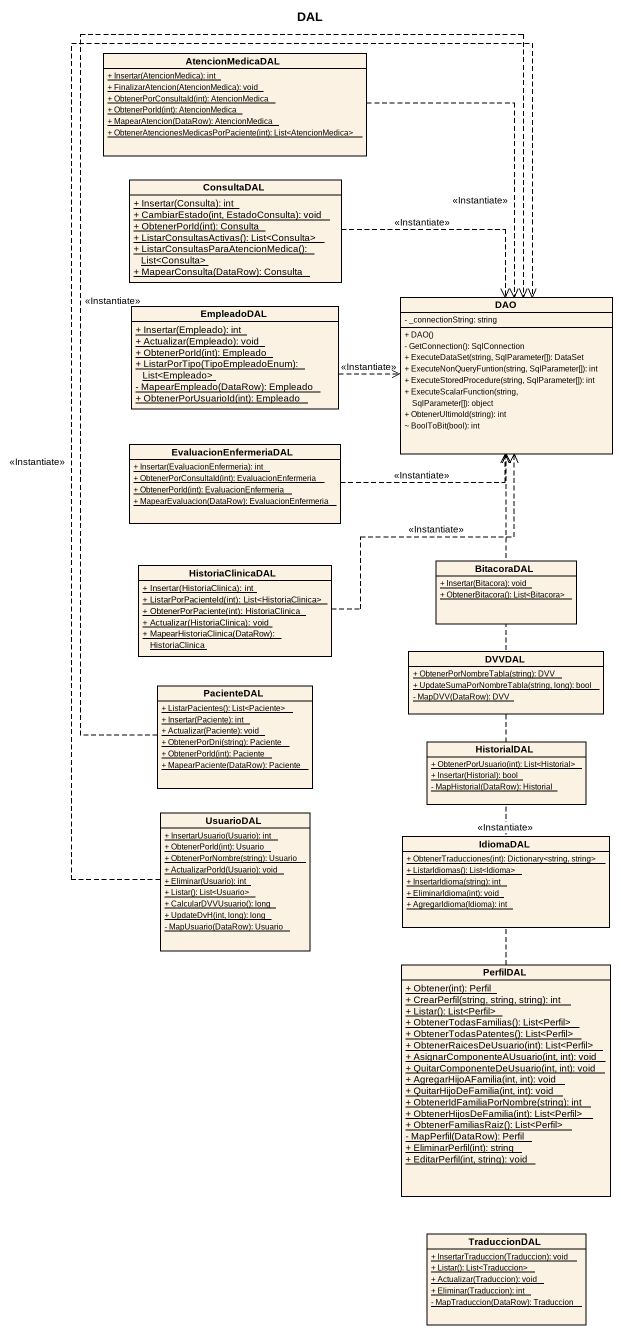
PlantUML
@startuml
title DAL
hide circle
hide empty members
skinparam classAttributeIconSize 0
class AtencionMedicaDAL {
  {static} + Insertar(AtencionMedica): int
  {static} + FinalizarAtencion(AtencionMedica): void
  {static} + ObtenerPorConsultaId(int): AtencionMedica
  {static} + ObtenerPorId(int): AtencionMedica
  {static} + MapearAtencion(DataRow): AtencionMedica
  {static} + ObtenerAtencionesMedicasPorPaciente(int): List<AtencionMedica>
}
class ConsultaDAL {
  {static} + Insertar(Consulta): int
  {static} + CambiarEstado(int, EstadoConsulta): void
  {static} + ObtenerPorId(int): Consulta
  {static} + ListarConsultasActivas(): List<Consulta>
  {static} + ListarConsultasParaAtencionMedica(): List<Consulta>
  {static} + MapearConsulta(DataRow): Consulta
}
class EmpleadoDAL {
  {static} + Insertar(Empleado): int
  {static} + Actualizar(Empleado): void
  {static} + ObtenerPorId(int): Empleado
  {static} + ListarPorTipo(TipoEmpleadoEnum): List<Empleado>
  {static} - MapearEmpleado(DataRow): Empleado
  {static} + ObtenerPorUsuarioId(int): Empleado
}
class DAO {
  - _connectionString: string
  + DAO()
  - GetConnection(): SqlConnection
  + ExecuteDataSet(string, SqlParameter[]): DataSet
  + ExecuteNonQueryFuntion(string, SqlParameter[]): int
  + ExecuteStoredProcedure(string, SqlParameter[]): int
  + ExecuteScalarFunction(string, SqlParameter[]): object
  + ObtenerUltimoId(string): int
  ~ BoolToBit(bool): int
}
class EvaluacionEnfermeriaDAL {
  {static} + Insertar(EvaluacionEnfermeria): int
  {static} + ObtenerPorConsultaId(int): EvaluacionEnfermeria
  {static} + ObtenerPorId(int): EvaluacionEnfermeria
  {static} + MapearEvaluacion(DataRow): EvaluacionEnfermeria
}
class HistoriaClinicaDAL {
  {static} + Insertar(HistoriaClinica): int
  {static} + ListarPorPacienteId(int): List<HistoriaClinica>
  {static} + ObtenerPorPaciente(int): HistoriaClinica
  {static} + Actualizar(HistoriaClinica): void
  {static} + MapearHistoriaClinica(DataRow): HistoriaClinica
}
class BitacoraDAL {
  {static} + Insertar(Bitacora): void
  {static} + ObtenerBitacora(): List<Bitacora>
}
class DVVDAL {
  {static} + ObtenerPorNombreTabla(string): DVV
  {static} + UpdateSumaPorNombreTabla(string, long): bool
  {static} - MapDVV(DataRow): DVV
}
class PacienteDAL {
  {static} + ListarPacientes(): List<Paciente>
  {static} + Insertar(Paciente): int
  {static} + Actualizar(Paciente): void
  {static} + ObtenerPorDni(string): Paciente
  {static} + ObtenerPorId(int): Paciente
  {static} + MapearPaciente(DataRow): Paciente
}
class HistorialDAL {
  {static} + ObtenerPorUsuario(int): List<Historial>
  {static} + Insertar(Historial): bool
  {static} - MapHistorial(DataRow): Historial
}
class UsuarioDAL {
  {static} + InsertarUsuario(Usuario): int
  {static} + ObtenerPorId(int): Usuario
  {static} + ObtenerPorNombre(string): Usuario
  {static} + ActualizarPorId(Usuario): void
  {static} + Eliminar(Usuario): int
  {static} + Listar(): List<Usuario>
  {static} + CalcularDVVUsuario(): long
  {static} + UpdateDvH(int, long): long
  {static} - MapUsuario(DataRow): Usuario
}
class IdiomaDAL {
  {static} + ObtenerTraducciones(int): Dictionary<string, string>
  {static} + ListarIdiomas(): List<Idioma>
  {static} + InsertarIdioma(string): int
  {static} + EliminarIdioma(int): void
  {static} + AgregarIdioma(Idioma): int
}
class PerfilDAL {
  {static} + Obtener(int): Perfil
  {static} + CrearPerfil(string, string, string): int
  {static} + Listar(): List<Perfil>
  {static} + ObtenerTodasFamilias(): List<Perfil>
  {static} + ObtenerTodasPatentes(): List<Perfil>
  {static} + ObtenerRaicesDeUsuario(int): List<Perfil>
  {static} + AsignarComponenteAUsuario(int, int): void
  {static} + QuitarComponenteDeUsuario(int, int): void
  {static} + AgregarHijoAFamilia(int, int): void
  {static} + QuitarHijoDeFamilia(int, int): void
  {static} + ObtenerIdFamiliaPorNombre(string): int
  {static} + ObtenerHijosDeFamilia(int): List<Perfil>
  {static} + ObtenerFamiliasRaiz(): List<Perfil>
  {static} - MapPerfil(DataRow): Perfil
  {static} + EliminarPerfil(int): string
  {static} + EditarPerfil(int, string): void
}
class TraduccionDAL {
  {static} + InsertarTraduccion(Traduccion): void
  {static} + Listar(): List<Traduccion>
  {static} + Actualizar(Traduccion): void
  {static} + Eliminar(Traduccion): int
  {static} - MapTraduccion(DataRow): Traduccion
}
AtencionMedicaDAL ..> DAO : <<Instantiate>>
ConsultaDAL .right.> DAO : <<Instantiate>>
EmpleadoDAL .right.> DAO : <<Instantiate>>
EvaluacionEnfermeriaDAL .right.> DAO : <<Instantiate>>
HistoriaClinicaDAL .up.> DAO : <<Instantiate>>
PacienteDAL .up.> DAO : <<Instantiate>>
UsuarioDAL .up.> DAO : <<Instantiate>>
PerfilDAL .up.> DAO : <<Instantiate>>
@enduml
